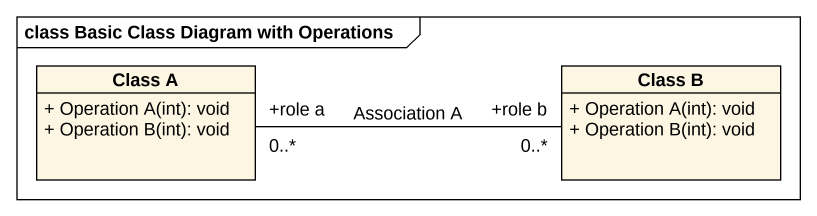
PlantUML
@startuml
mainframe class Basic Class Diagram with Operations
hide circle
hide empty members
skinparam classAttributeIconSize 0
class "Class A" as Class_A {
  + Operation A(int): void
  + Operation B(int): void
}
class "Class B" as Class_B {
  + Operation A(int): void
  + Operation B(int): void
}
Class_A "+role a\n0..*" -right- "+role b\n0..*" Class_B : Association A
@enduml
